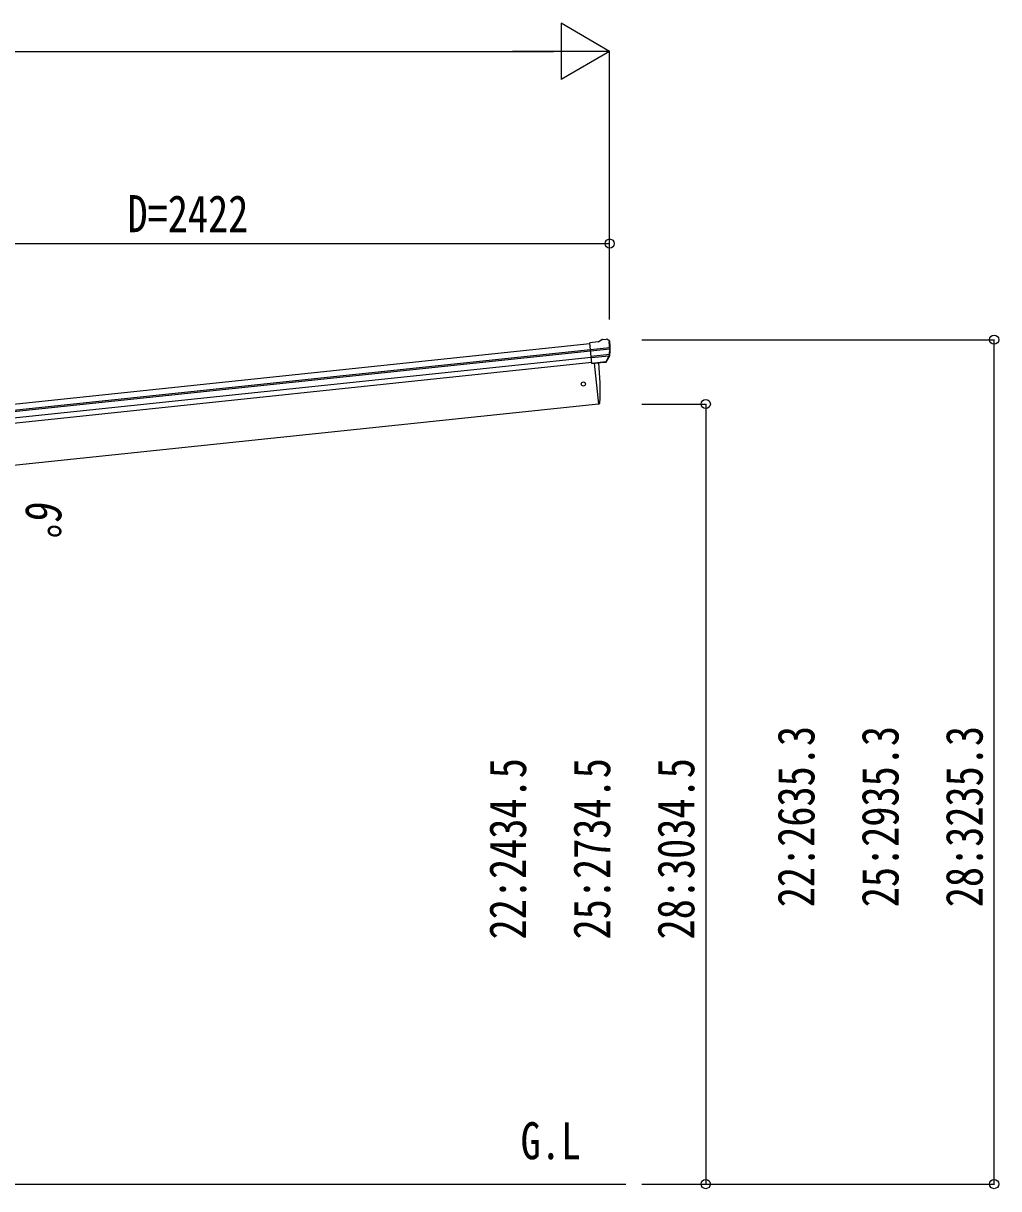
# Model space of a CAD drawing. Units: millimetres, scale not verified. Extents: x -14718 to 14718, y -10395 to 10395.
# Drawn here: x -7268 to -4223, y -5352 to -1715 of the extents above; entities that cross this region are included whole.
import ezdxf
from ezdxf.enums import TextEntityAlignment as Align

# ---------------------------------------------------------------- set-up
doc = ezdxf.new("R2010")
doc.units = ezdxf.units.MM
doc.header["$LTSCALE"] = 50
for name, color, linetype in [('0-2_USER1', 3, 'Continuous'), ('0-4_YKK_13', 4, 'Continuous'), ('0-5_YKK_A1', 4, 'Continuous'), ('0-6_YKK_D', 6, 'Continuous')]:
    doc.layers.add(name, color=color, linetype=linetype)
doc.styles.add('ＭＳ ゴシック', font='')
doc.styles.get('ＭＳ ゴシック').set_extended_font_data('MS Gothic')

msp = doc.modelspace()

# ---------------------------------------------------------------- linework, layer by layer
at = {"layer": '0-4_YKK_13'}
for p, q in [((-5473.3, -2709.03), (-5499.82, -2711.81)), ((-5493.03, -2776.37), (-5499.82, -2711.81)), ((-5497.66, -2732.34), (-5437.92, -2726.07)), ((-5446.98, -2700.23), (-5446.98, -2700.23)), ((-5443.31, -2701.32), (-5443.32, -2701.31)), ((-5443.31, -2701.32), (-5438.99, -2704.81)), ((-5438.99, -2704.81), (-5438.13, -2705.51)), ((-5436.74, -2709.21), (-5437.05, -2707.36)), ((-5437.44, -2731.93), (-5497.04, -2738.2)), ((-5438.28, -2748.69), (-5495.31, -2754.68)), ((-5439.67, -2753.35), (-5494.84, -2759.15)), ((-5448.23, -2769.93), (-5438.78, -2751.63)), ((-5447.17, -2770.36), (-5437.05, -2752.1)), ((-5449.68, -2771.58), (-5493.06, -2776.14)), ((-5493.03, -2776.37), (-5483.09, -2775.32)), ((-5486.15, -2775.64), (-5472.76, -2903.03)), ((-5483.09, -2775.32), (-5482.81, -2775.39)), ((-5482.81, -2775.39), (-5457.48, -2772.72)), ((-5457.48, -2772.72), (-5457.23, -2772.6)), ((-5457.23, -2772.6), (-5449.54, -2771.8)), ((-5472.76, -2903.03), (-5470.71, -2902.75))]:
    msp.add_line(p, q, dxfattribs=at)
for points in [[(-5473.3, -2709.03), (-5461.7, -2702.06), (-5461.7, -2702.06)], [(-5460.47, -2701.65), (-5460.46, -2701.65), (-5446.98, -2700.23)]]:
    msp.add_lwpolyline(points, dxfattribs=at)
msp.add_circle((-5519.56, -2840.48), 6.5, dxfattribs=at)
for centre, radius, start, end in [((-5460.15, -2704.63), 3, 96.02369, 120.97631), ((-5446.46, -2705.2), 5, 51.04426, 95.95574), ((-5630.3, -2730.86), 192.44, 1.4271, 6.57578), ((-5392.65, -2723.95), 45.32, 182.67122, 185.64518), ((-5637.64, -2730.32), 202, 354.13916, 6), ((-5441.44, -2750.25), 3, 332.69111, 354.20009), ((-5637.64, -2730.32), 200.2, 354.20009, 359.53883), ((-5437.25, -2733.27), 1.35, 95.1605, 97.91927), ((-5434.65, -2731.71), 2.74, 179.02151, 184.43412), ((-5439.68, -2750.64), 3, 331, 354.13916), ((-6368.35, -2862.82), 900.99, 357.6414, 5.6433), ((-5449.79, -2768.9), 2.99, 285.2717, 331.00739), ((-5471.13, -2899.77), 3, 278, 357.63919)]:
    msp.add_arc(centre, radius, start, end, dxfattribs=at)
for centre, major_axis, ratio, start_param, end_param in [((-5439, -2708.81), (-0.87, 5.91), 0.020485, 0.671432, 1.5691306), ((-5444.4, -2704.29), (5.88, -1.31), 0.24881, 0.460585, 0.4641038), ((-5440.02, -2707.84), (-2.34, 1.9), 0.995767, 3.9859716, 4.712389), ((-5635.33, -2752.27), (-20.92, 199.05), 0.994373, 4.7113789, 4.7277536), ((-5449.99, -2768.6), (-0.11, 3), 0.642905, 3.2459383, 4.203928), ((-5449.86, -2768.81), (1.66, -2.51), 0.997631, 5.8041905, 5.8929484), ((-5449.93, -2768.7), (3.53, -2.11), 0.650902, 5.2561448, 5.3289554), ((-5447.56, -2768.35), (1.08, 3.13), 0.040856, 2.1135035, 2.1416249)]:
    msp.add_ellipse(centre, major_axis=major_axis, ratio=ratio, start_param=start_param, end_param=end_param, dxfattribs=at)
at = {"layer": '0-5_YKK_A1'}
for p, q in [((-7799.02, -2955.48), (-5499.61, -2713.8)), ((-7797.04, -2974.38), (-5497.62, -2732.7)), ((-7796.61, -2978.56), (-5497.18, -2736.88)), ((-7794.51, -2998.42), (-5495.1, -2756.74)), ((-5493.34, -2773.47), (-7792.75, -3015.15)), ((-5486.15, -2775.64), (-5472.76, -2903.03)), ((-5472.76, -2903.03), (-7703.43, -3137.49)), ((-7703.43, -5337.5), (-5386.89, -5337.5))]:
    msp.add_line(p, q, dxfattribs=at)
at = {"layer": '0-6_YKK_D'}
for p, q in [((-5437.62, -1802.21), (-5589.17, -1714.71)), ((-5589.17, -1714.71), (-5589.17, -1889.71)), ((-10122.24, -1802.21), (-5612.62, -1802.21)), ((-5437.62, -1802.21), (-5740.73, -1802.21)), ((-5437.62, -1802.21), (-5589.17, -1889.71)), ((-5437.62, -2455.19), (-5437.62, -1801.21)), ((-7859.43, -2402.21), (-5437.72, -2402.21)), ((-5437.72, -2639.39), (-5437.72, -2401.21)), ((-5336.89, -2702.21), (-4236.72, -2702.21)), ((-4237.72, -5337.5), (-4237.72, -2702.21)), ((-5336.89, -2903.03), (-5136.72, -2903.03)), ((-5137.72, -2903.03), (-5137.72, -5337.5)), ((-5336.89, -5337.5), (-5136.72, -5337.5)), ((-5336.89, -5337.5), (-4236.72, -5337.5))]:
    msp.add_line(p, q, dxfattribs=at)
for centre in [(-5437.72, -2402.21), (-4237.72, -2702.21), (-5137.72, -2903.03), (-5137.72, -5337.5), (-4237.72, -5337.5)]:
    msp.add_circle(centre, 14.38, dxfattribs=at)

# ---------------------------------------------------------------- texts
at = {"layer": '0-2_USER1', "style": 'ＭＳ ゴシック', "width": 0.8}
msp.add_text('G.L', height=115.5, dxfattribs=at).set_placement((-5715.5, -5294.5), align=Align.BOTTOM_LEFT)
at = {"layer": '0-6_YKK_D', "style": 'ＭＳ ゴシック', "width": 0.8}
msp.add_text('D=2422', height=115.5, dxfattribs=at).set_placement((-6942.57, -2401.21), align=Align.BOTTOM_LEFT)
for s, rotation, p in [('6°', 262.092, (-7289.59, -3195.98)), ('22:2635.3', 90, (-4763.72, -4473.45)), ('25:2935.3', 90, (-4501.22, -4473.45)), ('28:3235.3', 90, (-4238.72, -4473.45)), ('22:2434.5', 90, (-5663.72, -4573.87)), ('25:2734.5', 90, (-5401.22, -4573.87)), ('28:3034.5', 90, (-5138.72, -4573.87))]:
    msp.add_text(s, height=115.5, rotation=rotation, dxfattribs=at).set_placement(p, align=Align.BOTTOM_LEFT)

doc.saveas('drawing.dxf')
